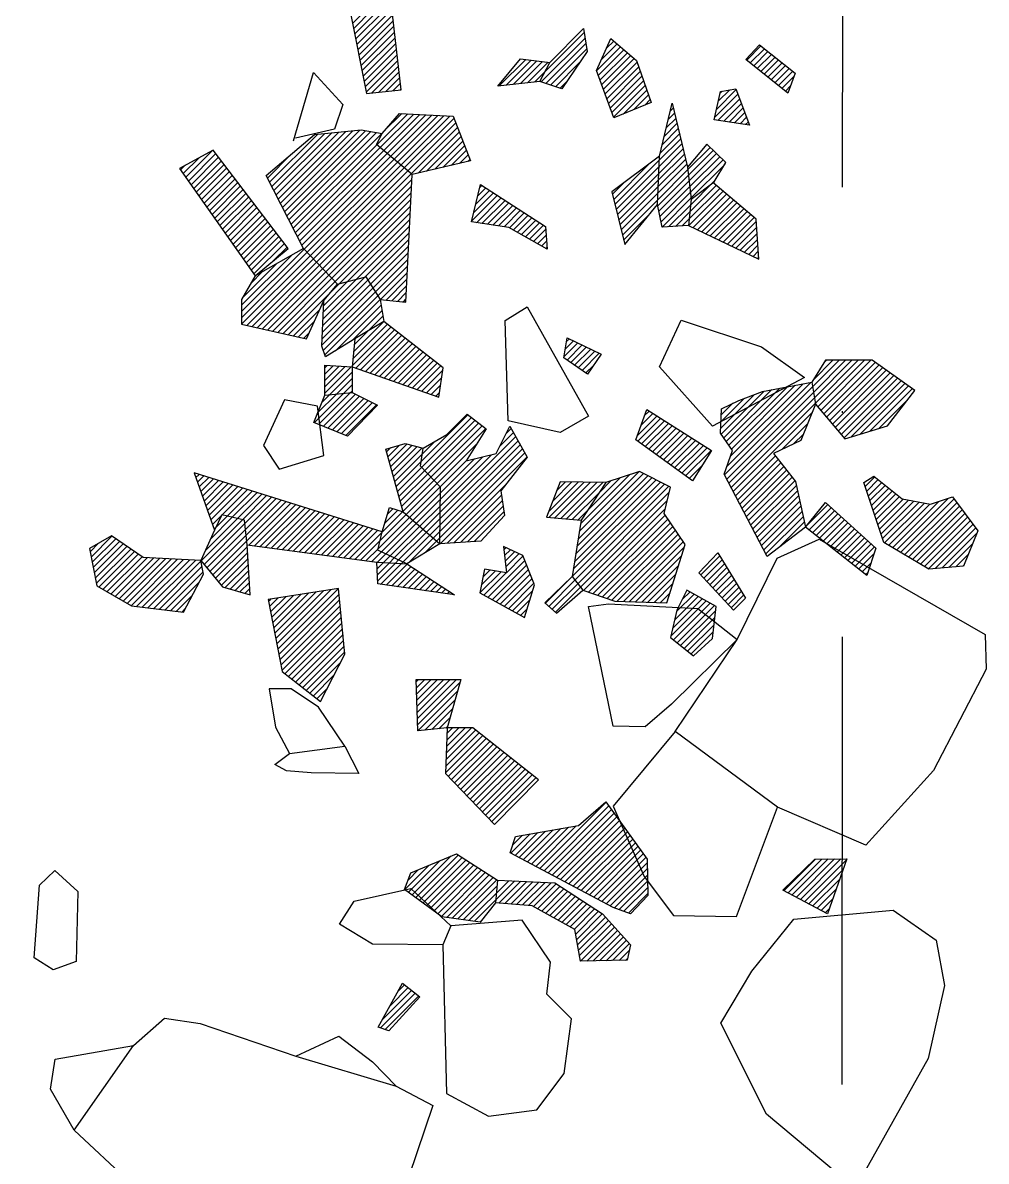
# Model space of a CAD drawing. Extents: x -80 to 14, y -2050 to -1678.
# Drawn here: x -45.6 to 8.2, y -1791.3 to -1727.7 of the extents above; entities that cross this region are included whole.
import ezdxf

# ---------------------------------------------------------------- set-up
doc = ezdxf.new("R2010")
doc.units = 0
doc.header["$LTSCALE"] = 25
doc.header["$MEASUREMENT"] = 0
doc.linetypes.add('STRICHPUNKTX2', pattern=[2, 1, -0.5, 0, -0.5])
doc.layers.get('0').update_dxf_attribs({"linetype": 'CONTINUOUS'})
for name, color, linetype in [('GRABUNGSGRENZE', 3, 'STRICHPUNKTX2'), ('KNOCHEN', 2, 'CONTINUOUS'), ('KNOCHENSCHRAFF', 2, 'CONTINUOUS'), ('STEINE', 4, 'CONTINUOUS')]:
    doc.layers.add(name, color=color, linetype=linetype)

# ---------------------------------------------------------------- blocks, each defined once
blk = doc.blocks.new('*X13')
at = {"color": 0}
for p, q in [((-0.478, -1715.212), (-0.287, -1715.021)), ((-0.462, -1715.55), (-0.019, -1715.107)), ((-0.447, -1715.888), (0.249, -1715.192)), ((-0.431, -1716.226), (0.518, -1715.277)), ((-0.416, -1716.564), (0.786, -1715.362)), ((-0.4, -1716.902), (1.054, -1715.447)), ((-0.227, -1717.082), (1.323, -1715.533)), ((1.014, -1716.194), (1.591, -1715.618)), ((-4.155, -1722.778), (-3.56, -1722.183)), ((-4.024, -1723.001), (-3.036, -1722.013)), ((-3.894, -1723.224), (-2.512, -1721.842)), ((-3.763, -1723.447), (-2.311, -1721.995)), ((-3.633, -1723.67), (-2.138, -1722.175)), ((-4.286, -1722.555), (-4.083, -1722.353)), ((-3.502, -1723.893), (-1.965, -1722.355)), ((-3.371, -1724.116), (-1.792, -1722.536)), ((-3.241, -1724.339), (-1.618, -1722.716)), ((-3.11, -1724.562), (-1.445, -1722.897)), ((-2.98, -1724.785), (-1.272, -1723.077)), ((-2.849, -1725.008), (-1.099, -1723.258)), ((-2.679, -1725.192), (-0.926, -1723.438)), ((-2.456, -1725.322), (-0.753, -1723.619)), ((-2.233, -1725.452), (-0.58, -1723.799)), ((-2.009, -1725.582), (-0.407, -1723.979)), ((-1.786, -1725.712), (-0.233, -1724.16)), ((-1.562, -1725.842), (-0.141, -1724.421)), ((-1.339, -1725.972), (-0.175, -1724.809)), ((-1.116, -1726.103), (-0.21, -1725.197)), ((-0.892, -1726.233), (-0.244, -1725.584)), ((-0.669, -1726.363), (-0.278, -1725.972)), ((-0.445, -1726.493), (-0.312, -1726.36)), ((-16.432, -1730.459), (-14.238, -1728.264)), ((-16.641, -1731.022), (-14.189, -1728.569)), ((-16.376, -1731.11), (-14.14, -1728.874)), ((-16.111, -1731.198), (-14.091, -1729.178)), ((-13.551, -1730.407), (-12.208, -1729.064)), ((-13.287, -1729.789), (-12.399, -1728.901)), ((-12.99, -1729.138), (-12.589, -1728.737)), ((-5.17, -1729.804), (-4.378, -1729.012)), ((-4.974, -1729.961), (-4.181, -1729.168)), ((-18.987, -1731.246), (-17.502, -1729.761)), ((-18.59, -1731.203), (-17.188, -1729.8)), ((-13.456, -1730.665), (-12.018, -1729.227)), ((-13.362, -1730.924), (-11.827, -1729.39)), ((-13.267, -1731.183), (-11.637, -1729.553)), ((-13.172, -1731.442), (-11.446, -1729.716)), ((-4.778, -1730.119), (-3.984, -1729.325)), ((-4.582, -1730.276), (-3.787, -1729.481)), ((-4.386, -1730.434), (-3.59, -1729.638)), ((-4.19, -1730.591), (-3.393, -1729.794)), ((-18.193, -1731.159), (-16.873, -1729.839)), ((-17.796, -1731.116), (-16.559, -1729.878)), ((-17.399, -1731.073), (-16.244, -1729.917)), ((-15.845, -1731.287), (-14.483, -1729.924)), ((-13.078, -1731.701), (-11.289, -1729.912)), ((-12.983, -1731.959), (-11.198, -1730.175)), ((-12.888, -1732.218), (-11.107, -1730.437)), ((-3.994, -1730.749), (-3.196, -1729.951)), ((-3.798, -1730.906), (-2.999, -1730.107)), ((-3.602, -1731.064), (-2.802, -1730.264)), ((-3.406, -1731.221), (-2.605, -1730.42)), ((-17.002, -1731.029), (-16.432, -1730.459)), ((-15.58, -1731.375), (-15.241, -1731.036)), ((-12.793, -1732.477), (-11.015, -1730.699)), ((-12.699, -1732.736), (-10.924, -1730.961)), ((-3.21, -1731.379), (-2.524, -1730.692)), ((-12.604, -1732.995), (-10.833, -1731.223)), ((-12.07, -1732.815), (-10.741, -1731.486)), ((-6.967, -1733.014), (-5.657, -1731.705)), ((-6.864, -1732.558), (-5.754, -1731.448)), ((-6.761, -1732.102), (-6.119, -1731.459)), ((-6.658, -1731.645), (-6.549, -1731.536)), ((-3.014, -1731.536), (-2.725, -1731.247)), ((-11.466, -1732.563), (-10.65, -1731.748)), ((-10.861, -1732.312), (-10.558, -1732.01)), ((-6.763, -1733.164), (-5.56, -1731.962)), ((-6.456, -1733.211), (-5.464, -1732.219)), ((-9.554, -1733.126), (-9.198, -1732.771)), ((-9.441, -1732.661), (-9.268, -1732.487)), ((-6.15, -1733.258), (-5.367, -1732.476)), ((-5.843, -1733.305), (-5.271, -1732.733)), ((-5.537, -1733.352), (-5.174, -1732.99)), ((-9.89, -1734.523), (-8.991, -1733.624)), ((-9.778, -1734.058), (-9.06, -1733.34)), ((-9.666, -1733.592), (-9.129, -1733.056)), ((-5.23, -1733.399), (-5.078, -1733.247)), ((-10.053, -1735.394), (-8.852, -1734.193)), ((-10.002, -1734.989), (-8.922, -1733.909)), ((-10.08, -1736.128), (-8.714, -1734.762)), ((-10.067, -1735.761), (-8.783, -1734.477)), ((-8.451, -1735.913), (-7.216, -1734.678)), ((-8.415, -1736.23), (-7.035, -1734.85)), ((-7.418, -1734.527), (-7.397, -1734.505)), ((-12.519, -1737.859), (-10.053, -1735.394)), ((-10.108, -1736.862), (-8.575, -1735.33)), ((-10.094, -1736.495), (-8.645, -1735.046)), ((-8.378, -1736.547), (-6.853, -1735.022)), ((-8.342, -1736.864), (-6.672, -1735.195)), ((-8.305, -1737.181), (-6.491, -1735.367)), ((-12.588, -1737.575), (-10.586, -1735.573)), ((-12.45, -1738.144), (-10.067, -1735.761)), ((-12.381, -1738.429), (-10.08, -1736.128)), ((-10.135, -1737.597), (-8.451, -1735.913)), ((-10.121, -1737.23), (-8.506, -1735.614)), ((-8.269, -1737.499), (-6.392, -1735.622)), ((-20.058, -1736.913), (-19.943, -1736.799)), ((-12.657, -1737.29), (-12.006, -1736.639)), ((-12.312, -1738.713), (-10.094, -1736.495)), ((-10.129, -1737.944), (-8.415, -1736.23)), ((-10.07, -1738.239), (-8.378, -1736.547)), ((-7.058, -1736.641), (-6.964, -1736.548)), ((-20.513, -1738.782), (-19.085, -1737.354)), ((-20.399, -1738.315), (-19.299, -1737.215)), ((-20.285, -1737.848), (-19.514, -1737.077)), ((-20.172, -1737.38), (-19.729, -1736.938)), ((-12.243, -1738.998), (-10.108, -1736.862)), ((-12.174, -1739.283), (-10.121, -1737.23)), ((-10.011, -1738.533), (-8.342, -1736.864)), ((-9.952, -1738.828), (-8.305, -1737.181)), ((-20.254, -1738.877), (-18.87, -1737.493)), ((-19.945, -1738.922), (-18.655, -1737.632)), ((-19.637, -1738.967), (-18.441, -1737.771)), ((-19.328, -1739.012), (-18.226, -1737.91)), ((-19.019, -1739.057), (-18.011, -1738.049)), ((-12.105, -1739.567), (-10.135, -1737.597)), ((-9.892, -1739.122), (-8.269, -1737.499)), ((-9.528, -1739.111), (-8.295, -1737.878)), ((-18.711, -1739.102), (-17.797, -1738.188)), ((-18.412, -1739.157), (-17.582, -1738.327)), ((-18.187, -1739.285), (-17.368, -1738.465)), ((-17.962, -1739.413), (-17.153, -1738.604)), ((-12.037, -1739.852), (-10.576, -1738.391)), ((-9.148, -1739.084), (-8.336, -1738.272)), ((-8.768, -1739.058), (-8.376, -1738.666)), ((-17.737, -1739.542), (-16.938, -1738.743)), ((-17.512, -1739.67), (-16.724, -1738.882)), ((-17.287, -1739.799), (-16.509, -1739.021)), ((-17.062, -1739.927), (-16.39, -1739.256)), ((-16.837, -1740.056), (-16.364, -1739.583)), ((-16.611, -1740.184), (-16.337, -1739.91)), ((-16.386, -1740.313), (-16.311, -1740.237)), ((-15.373, -1746.37), (-14.587, -1745.584)), ((-15.295, -1745.939), (-14.825, -1745.469)), ((-15.217, -1745.507), (-15.063, -1745.353)), ((-15.195, -1746.546), (-14.349, -1745.7)), ((-14.986, -1746.69), (-14.111, -1745.815)), ((-14.777, -1746.835), (-13.873, -1745.931)), ((-14.568, -1746.979), (-13.635, -1746.047)), ((-14.359, -1747.124), (-13.397, -1746.162)), ((-14.15, -1747.268), (-13.726, -1746.845))]:
    blk.add_line(p, q, dxfattribs=at)
blk = doc.blocks.new('*X14')
at = {"color": 0}
for p, q in [((-27.167, -1727.758), (-26.437, -1727.029)), ((-27.107, -1728.053), (-26.058, -1727.004)), ((-27.048, -1728.347), (-25.68, -1726.979)), ((-26.989, -1728.642), (-25.301, -1726.954)), ((-26.93, -1728.936), (-24.957, -1726.963)), ((-26.871, -1729.231), (-24.921, -1727.281)), ((-26.812, -1729.525), (-24.885, -1727.598)), ((-26.753, -1729.82), (-24.849, -1727.916)), ((-26.694, -1730.114), (-24.814, -1728.234)), ((-26.635, -1730.409), (-24.778, -1728.551)), ((-26.576, -1730.703), (-24.742, -1728.869)), ((-26.517, -1730.998), (-24.706, -1729.187)), ((-26.458, -1731.292), (-24.67, -1729.504)), ((-26.399, -1731.587), (-24.634, -1729.822)), ((-26.093, -1731.634), (-24.598, -1730.14)), ((-25.697, -1731.593), (-24.562, -1730.457)), ((-25.302, -1731.551), (-24.526, -1730.775)), ((-24.907, -1731.509), (-24.491, -1731.093)), ((-24.511, -1731.467), (-24.455, -1731.41)), ((-36.46, -1736.345), (-34.953, -1734.838)), ((-36.606, -1736.138), (-35.724, -1735.255)), ((-36.314, -1736.552), (-34.782, -1735.02)), ((-36.168, -1736.76), (-34.63, -1735.221)), ((-36.022, -1736.967), (-34.477, -1735.422)), ((-36.752, -1735.93), (-36.495, -1735.672)), ((-35.876, -1737.175), (-34.324, -1735.623)), ((-35.73, -1737.382), (-34.171, -1735.824)), ((-35.584, -1737.59), (-34.019, -1736.025)), ((-35.438, -1737.797), (-33.866, -1736.226)), ((-35.291, -1738.005), (-33.713, -1736.426)), ((-35.145, -1738.212), (-33.561, -1736.627)), ((-8.336, -1738.272), (-6.866, -1736.803)), ((-8.295, -1737.878), (-7.058, -1736.641)), ((-34.999, -1738.419), (-33.408, -1736.828)), ((-34.853, -1738.627), (-33.255, -1737.029)), ((-34.707, -1738.834), (-33.103, -1737.23)), ((-34.561, -1739.042), (-32.95, -1737.431)), ((-8.397, -1739.041), (-6.482, -1737.126)), ((-8.376, -1738.666), (-6.674, -1736.964)), ((-8.158, -1739.156), (-6.291, -1737.288)), ((-34.415, -1739.249), (-32.797, -1737.632)), ((-34.269, -1739.457), (-32.644, -1737.832)), ((-34.123, -1739.664), (-32.492, -1738.033)), ((-7.92, -1739.27), (-6.099, -1737.45)), ((-7.681, -1739.385), (-5.907, -1737.612)), ((-7.442, -1739.5), (-5.716, -1737.774)), ((-7.203, -1739.614), (-5.524, -1737.935)), ((-33.976, -1739.872), (-32.339, -1738.234)), ((-33.83, -1740.079), (-32.186, -1738.435)), ((-33.684, -1740.286), (-32.034, -1738.636)), ((-6.964, -1739.729), (-5.332, -1738.097)), ((-6.725, -1739.844), (-5.14, -1738.259)), ((-6.486, -1739.958), (-4.949, -1738.421)), ((-6.247, -1740.073), (-4.757, -1738.583)), ((-33.538, -1740.494), (-31.881, -1738.837)), ((-33.392, -1740.701), (-31.728, -1739.038)), ((-33.246, -1740.909), (-31.576, -1739.238)), ((-6.008, -1740.187), (-4.638, -1738.818)), ((-5.769, -1740.302), (-4.616, -1739.149)), ((-33.1, -1741.116), (-31.423, -1739.439)), ((-32.954, -1741.324), (-31.27, -1739.64)), ((-32.808, -1741.531), (-31.118, -1739.841)), ((-5.53, -1740.417), (-4.593, -1739.479)), ((-5.291, -1740.531), (-4.57, -1739.81)), ((-32.662, -1741.739), (-30.965, -1740.042)), ((-31.566, -1740.997), (-30.812, -1740.243)), ((-5.052, -1740.646), (-4.547, -1740.141)), ((-4.813, -1740.761), (-4.525, -1740.472)), ((-4.575, -1740.875), (-4.502, -1740.803))]:
    blk.add_line(p, q, dxfattribs=at)
blk = doc.blocks.new('*X15')
at = {"color": 0}
for p, q in [((-25.805, -1734.528), (-24.083, -1732.807)), ((-25.613, -1734.69), (-23.747, -1732.824)), ((-25.422, -1734.852), (-23.41, -1732.841)), ((-25.406, -1733.776), (-24.42, -1732.79)), ((-25.23, -1735.014), (-23.074, -1732.858)), ((-25.038, -1735.176), (-22.737, -1732.875)), ((-24.847, -1735.338), (-22.4, -1732.892)), ((-24.655, -1735.5), (-22.064, -1732.909)), ((-24.464, -1735.662), (-21.727, -1732.925)), ((-24.272, -1735.824), (-21.501, -1733.053)), ((-24.08, -1735.986), (-21.402, -1733.308)), ((-23.889, -1736.148), (-21.303, -1733.562)), ((-31.787, -1736.621), (-29.105, -1733.94)), ((-31.667, -1736.855), (-28.713, -1733.901)), ((-31.547, -1737.088), (-28.321, -1733.862)), ((-31.427, -1737.322), (-27.928, -1733.823)), ((-31.307, -1737.556), (-27.536, -1733.785)), ((-31.187, -1737.789), (-27.144, -1733.746)), ((-31.067, -1738.023), (-26.752, -1733.707)), ((-30.947, -1738.257), (-26.435, -1733.745)), ((-30.827, -1738.49), (-26.134, -1733.797)), ((-30.707, -1738.724), (-25.833, -1733.849)), ((-30.588, -1738.958), (-25.531, -1733.901)), ((-23.502, -1736.114), (-21.204, -1733.817)), ((-23.04, -1736.006), (-21.106, -1734.072)), ((-30.468, -1739.191), (-25.805, -1734.528)), ((-30.348, -1739.425), (-25.613, -1734.69)), ((-30.228, -1739.658), (-25.422, -1734.852)), ((-22.577, -1735.897), (-21.007, -1734.326)), ((-22.115, -1735.789), (-20.908, -1734.581)), ((-21.653, -1735.68), (-20.809, -1734.836)), ((-31.907, -1736.388), (-30.576, -1735.057)), ((-30.108, -1739.892), (-25.23, -1735.014)), ((-29.988, -1740.126), (-25.038, -1735.176)), ((-29.859, -1740.35), (-24.847, -1735.338)), ((-29.687, -1740.532), (-24.655, -1735.5)), ((-21.191, -1735.571), (-20.71, -1735.09)), ((-20.729, -1735.463), (-20.611, -1735.345)), ((-29.514, -1740.713), (-24.464, -1735.662)), ((-29.342, -1740.894), (-24.272, -1735.824)), ((-29.17, -1741.075), (-24.08, -1735.986)), ((-28.998, -1741.257), (-23.889, -1736.148)), ((-28.826, -1741.438), (-23.849, -1736.461)), ((-28.653, -1741.619), (-23.867, -1736.833)), ((-28.481, -1741.801), (-23.885, -1737.205)), ((-28.309, -1741.982), (-23.904, -1737.577)), ((-28.137, -1742.163), (-23.922, -1737.949)), ((-27.893, -1742.273), (-23.941, -1738.321)), ((-27.416, -1742.15), (-23.959, -1738.693)), ((-26.939, -1742.027), (-23.977, -1739.065)), ((-26.462, -1741.903), (-23.996, -1739.437)), ((-26.299, -1742.094), (-24.014, -1739.809)), ((-33.347, -1743.839), (-29.859, -1740.35)), ((-33.347, -1744.192), (-29.687, -1740.532)), ((-26.161, -1742.309), (-24.032, -1740.181)), ((-26.023, -1742.525), (-24.051, -1740.552)), ((-33.348, -1743.485), (-30.563, -1740.701)), ((-33.347, -1744.545), (-29.514, -1740.713)), ((-33.295, -1743.079), (-31.379, -1741.163)), ((-33.058, -1744.61), (-29.342, -1740.894)), ((-32.769, -1744.675), (-29.17, -1741.075)), ((-32.48, -1744.739), (-28.998, -1741.257)), ((-25.885, -1742.74), (-24.069, -1740.924)), ((-32.815, -1742.245), (-32.196, -1741.626)), ((-32.192, -1744.804), (-28.826, -1741.438)), ((-31.903, -1744.869), (-28.653, -1741.619)), ((-31.614, -1744.934), (-28.481, -1741.801)), ((-25.747, -1742.956), (-24.087, -1741.296)), ((-25.604, -1743.167), (-24.106, -1741.668)), ((-31.326, -1744.999), (-28.309, -1741.982)), ((-31.037, -1745.064), (-28.137, -1742.163)), ((-28.852, -1745.353), (-26.023, -1742.525)), ((-28.837, -1744.985), (-26.161, -1742.309)), ((-28.823, -1744.617), (-26.299, -1742.094)), ((-28.808, -1744.249), (-26.462, -1741.903)), ((-28.794, -1743.881), (-26.939, -1742.027)), ((-28.779, -1743.513), (-27.416, -1742.15)), ((-28.416, -1742.796), (-27.893, -1742.273)), ((-25.285, -1743.201), (-24.124, -1742.04)), ((-24.965, -1743.235), (-24.143, -1742.412)), ((-30.748, -1745.129), (-28.416, -1742.796)), ((-28.866, -1745.721), (-25.885, -1742.74)), ((-28.789, -1745.998), (-25.747, -1742.956)), ((-24.646, -1743.269), (-24.161, -1742.784)), ((-24.326, -1743.303), (-24.179, -1743.156)), ((-30.46, -1745.193), (-29, -1743.734)), ((-28.701, -1746.263), (-25.611, -1743.173)), ((-28.114, -1746.03), (-25.56, -1743.476)), ((-27.169, -1745.438), (-25.51, -1743.779)), ((-30.171, -1745.258), (-29.292, -1744.379)), ((-27.106, -1746.082), (-25.409, -1744.386)), ((-26.286, -1744.909), (-25.459, -1744.082)), ((-29.882, -1745.323), (-29.583, -1745.024)), ((-27.181, -1746.865), (-25.013, -1744.697)), ((-27.144, -1746.474), (-25.211, -1744.541)), ((-27.068, -1745.691), (-26.286, -1744.909)), ((-26.971, -1747.008), (-24.815, -1744.852)), ((-26.708, -1747.099), (-24.617, -1745.007)), ((-26.446, -1747.19), (-24.418, -1745.163)), ((-26.183, -1747.281), (-24.22, -1745.318)), ((-25.921, -1747.372), (-24.022, -1745.473)), ((-25.658, -1747.463), (-23.824, -1745.629)), ((-25.396, -1747.554), (-23.625, -1745.784)), ((-25.133, -1747.645), (-23.427, -1745.939)), ((-24.87, -1747.736), (-23.229, -1746.095)), ((-24.608, -1747.827), (-23.031, -1746.25)), ((-24.345, -1747.918), (-22.833, -1746.405)), ((-24.083, -1748.009), (-22.634, -1746.561)), ((-23.82, -1748.1), (-22.436, -1746.716)), ((-23.558, -1748.191), (-22.238, -1746.871)), ((-23.295, -1748.282), (-22.118, -1747.105)), ((-23.033, -1748.373), (-22.183, -1747.524)), ((-22.77, -1748.464), (-22.248, -1747.942)), ((-22.508, -1748.555), (-22.313, -1748.361))]:
    blk.add_line(p, q, dxfattribs=at)
blk = doc.blocks.new('*X16')
at = {"color": 0}
for p, q in [((-28.714, -1746.984), (-28.572, -1746.841)), ((-28.714, -1747.337), (-28.24, -1746.863)), ((-28.714, -1747.69), (-27.909, -1746.885)), ((-28.714, -1748.044), (-27.577, -1746.907)), ((-28.713, -1748.397), (-27.245, -1746.929)), ((-28.447, -1748.485), (-27.187, -1747.225)), ((-28.054, -1748.445), (-27.187, -1747.578)), ((-27.661, -1748.405), (-27.187, -1747.931)), ((-29.302, -1750.047), (-27.661, -1748.405)), ((-29.108, -1749.498), (-28.054, -1748.445)), ((-29.051, -1750.149), (-27.268, -1748.366)), ((-28.872, -1748.91), (-28.447, -1748.485)), ((-28.799, -1750.251), (-27, -1748.451)), ((-28.547, -1750.352), (-26.764, -1748.569)), ((-28.296, -1750.454), (-26.528, -1748.687)), ((-28.044, -1750.556), (-26.292, -1748.804)), ((-27.268, -1748.366), (-27.187, -1748.285)), ((-27.792, -1750.658), (-26.056, -1748.922)), ((-27.541, -1750.76), (-25.821, -1749.04)), ((-23.326, -1752.202), (-20.731, -1749.607)), ((-23.309, -1752.539), (-20.531, -1749.76)), ((-23.136, -1752.719), (-20.33, -1749.913)), ((-22.963, -1752.9), (-20.129, -1750.066)), ((-22.79, -1753.08), (-19.928, -1750.219)), ((-22.617, -1753.261), (-19.728, -1750.371)), ((-18.938, -1751.349), (-18.181, -1750.593)), ((-18.585, -1750.643), (-18.308, -1750.366)), ((-25.184, -1751.939), (-24.538, -1751.293)), ((-25.108, -1752.216), (-24.125, -1751.233)), ((-25.031, -1752.493), (-23.842, -1751.303)), ((-24.955, -1752.77), (-23.559, -1751.374)), ((-23.264, -1751.787), (-22.556, -1751.079)), ((-22.444, -1753.442), (-20.233, -1751.23)), ((-22.28, -1755.752), (-17.801, -1751.273)), ((-22.274, -1755.393), (-17.928, -1751.046)), ((-22.269, -1755.034), (-18.055, -1750.82)), ((-25.261, -1751.662), (-25.034, -1751.435)), ((-24.878, -1753.047), (-23.276, -1751.445)), ((-24.802, -1753.324), (-23.264, -1751.787)), ((-22.291, -1756.47), (-17.547, -1751.726)), ((-22.285, -1756.111), (-17.674, -1751.5)), ((-22.268, -1756.801), (-17.42, -1751.953)), ((-22.263, -1754.675), (-19.417, -1751.829)), ((-22.258, -1754.316), (-19.884, -1751.942)), ((-22.252, -1753.956), (-20.351, -1752.056)), ((-24.725, -1753.601), (-23.326, -1752.202)), ((-24.649, -1753.878), (-23.309, -1752.539)), ((-22.271, -1753.622), (-20.819, -1752.169)), ((-35.896, -1753.105), (-35.718, -1752.927)), ((-35.804, -1753.367), (-35.449, -1753.011)), ((-35.713, -1753.629), (-35.18, -1753.096)), ((-35.621, -1753.891), (-34.911, -1753.181)), ((-35.529, -1754.152), (-34.642, -1753.265)), ((-24.572, -1754.155), (-23.136, -1752.719)), ((-24.496, -1754.432), (-22.963, -1752.9)), ((-24.419, -1754.71), (-22.79, -1753.08)), ((-24.343, -1754.987), (-22.617, -1753.261)), ((-35.438, -1754.414), (-34.373, -1753.35)), ((-35.346, -1754.676), (-34.104, -1753.435)), ((-35.254, -1754.938), (-33.836, -1753.519)), ((-35.163, -1755.2), (-33.567, -1753.604)), ((-35.071, -1755.462), (-33.298, -1753.689)), ((-34.442, -1755.186), (-33.029, -1753.773)), ((-34.156, -1755.254), (-32.76, -1753.858)), ((-33.871, -1755.322), (-32.491, -1753.943)), ((-24.169, -1755.166), (-22.444, -1753.442)), ((-23.98, -1755.331), (-22.271, -1753.622)), ((-23.791, -1755.496), (-22.252, -1753.956)), ((-21.889, -1756.775), (-18.621, -1753.508)), ((-33.586, -1755.391), (-32.222, -1754.027)), ((-33.3, -1755.459), (-31.953, -1754.112)), ((-33.166, -1755.678), (-31.684, -1754.197)), ((-33.131, -1755.996), (-31.416, -1754.281)), ((-33.095, -1756.314), (-31.147, -1754.366)), ((-33.059, -1756.632), (-30.878, -1754.451)), ((-32.945, -1756.872), (-30.609, -1754.535)), ((-23.603, -1755.661), (-22.258, -1754.316)), ((-21.51, -1756.75), (-18.852, -1754.092)), ((-21.131, -1756.724), (-18.806, -1754.4)), ((-34.98, -1755.724), (-34.48, -1755.225)), ((-34.48, -1755.225), (-34.442, -1755.186)), ((-32.633, -1756.913), (-30.34, -1754.62)), ((-32.321, -1756.955), (-30.071, -1754.705)), ((-32.009, -1756.996), (-29.802, -1754.789)), ((-31.697, -1757.038), (-29.533, -1754.874)), ((-31.385, -1757.08), (-29.264, -1754.958)), ((-31.073, -1757.121), (-28.996, -1755.043)), ((-30.761, -1757.163), (-28.727, -1755.128)), ((-30.449, -1757.204), (-28.458, -1755.212)), ((-25.621, -1756.619), (-24.169, -1755.166)), ((-25.504, -1756.148), (-24.367, -1755.011)), ((-25.356, -1755.646), (-24.633, -1754.923)), ((-25.207, -1755.144), (-24.898, -1754.835)), ((-23.414, -1755.826), (-22.263, -1754.675)), ((-23.225, -1755.991), (-22.269, -1755.034)), ((-20.751, -1756.699), (-18.761, -1754.708)), ((-20.372, -1756.673), (-18.715, -1755.015)), ((-35.601, -1757.76), (-33.3, -1755.459)), ((-35.441, -1757.953), (-33.166, -1755.678)), ((-35.386, -1757.191), (-33.586, -1755.391)), ((-35.092, -1756.543), (-33.871, -1755.322)), ((-34.794, -1755.891), (-34.156, -1755.254)), ((-30.137, -1757.246), (-28.189, -1755.297)), ((-29.825, -1757.287), (-27.92, -1755.382)), ((-29.513, -1757.329), (-27.651, -1755.466)), ((-29.201, -1757.37), (-27.382, -1755.551)), ((-28.889, -1757.412), (-27.113, -1755.636)), ((-28.577, -1757.454), (-26.844, -1755.72)), ((-28.265, -1757.495), (-26.575, -1755.805)), ((-25.739, -1757.09), (-23.98, -1755.331)), ((-25.552, -1757.257), (-23.791, -1755.496)), ((-25.311, -1757.369), (-23.603, -1755.661)), ((-25.07, -1757.482), (-23.414, -1755.826)), ((-23.037, -1756.155), (-22.274, -1755.393)), ((-22.848, -1756.32), (-22.28, -1755.752)), ((-41.746, -1757.54), (-40.584, -1756.378)), ((-35.281, -1758.147), (-33.131, -1755.996)), ((-35.121, -1758.34), (-33.095, -1756.314)), ((-34.888, -1755.986), (-34.794, -1755.891)), ((-27.953, -1757.537), (-26.307, -1755.89)), ((-27.641, -1757.578), (-26.038, -1755.974)), ((-27.329, -1757.62), (-25.769, -1756.059)), ((-27.017, -1757.661), (-25.504, -1756.148)), ((-24.83, -1757.595), (-23.225, -1755.991)), ((-24.589, -1757.707), (-23.037, -1756.155)), ((-24.348, -1757.82), (-22.848, -1756.32)), ((-24.05, -1757.876), (-22.659, -1756.485)), ((-22.659, -1756.485), (-22.285, -1756.111)), ((-22.471, -1756.65), (-22.291, -1756.47)), ((-41.804, -1757.245), (-41.333, -1756.774)), ((-41.688, -1757.836), (-40.374, -1756.522)), ((-41.63, -1758.132), (-40.164, -1756.666)), ((-41.572, -1758.427), (-39.954, -1756.81)), ((-41.514, -1758.723), (-39.744, -1756.953)), ((-41.456, -1759.019), (-39.535, -1757.097)), ((-34.961, -1758.533), (-33.059, -1756.632)), ((-34.8, -1758.727), (-33.029, -1756.955)), ((-26.705, -1757.703), (-25.621, -1756.619)), ((-26.393, -1757.744), (-25.739, -1757.09)), ((-23.139, -1757.318), (-22.471, -1756.65)), ((-63.183, -1759.178), (-61.691, -1757.686)), ((-63.15, -1758.792), (-61.797, -1757.439)), ((-63.118, -1758.407), (-62.24, -1757.528)), ((-63.086, -1758.021), (-62.682, -1757.617)), ((-41.309, -1759.225), (-39.325, -1757.241)), ((-41.085, -1759.354), (-39.115, -1757.384)), ((-40.861, -1759.484), (-38.905, -1757.528)), ((-40.637, -1759.613), (-38.61, -1757.587)), ((-40.413, -1759.743), (-38.272, -1757.602)), ((-40.189, -1759.872), (-37.935, -1757.618)), ((-39.965, -1760.002), (-37.597, -1757.634)), ((-39.741, -1760.132), (-37.259, -1757.65)), ((-39.517, -1760.261), (-36.922, -1757.666)), ((-39.21, -1760.308), (-36.584, -1757.682)), ((-38.895, -1760.347), (-36.246, -1757.698)), ((-38.58, -1760.385), (-35.909, -1757.714)), ((-38.265, -1760.424), (-35.619, -1757.777)), ((-34.64, -1758.92), (-33.01, -1757.29)), ((-34.48, -1759.113), (-32.992, -1757.625)), ((-26.081, -1757.786), (-25.552, -1757.257)), ((-25.767, -1757.825), (-25.311, -1757.369)), ((-25.433, -1757.845), (-25.07, -1757.482)), ((-25.1, -1757.865), (-24.83, -1757.595)), ((-24.766, -1757.885), (-24.589, -1757.707)), ((-63.247, -1759.949), (-61.493, -1758.196)), ((-63.215, -1759.564), (-61.592, -1757.941)), ((-37.95, -1760.462), (-35.56, -1758.072)), ((-37.635, -1760.501), (-35.501, -1758.366)), ((-34.259, -1759.246), (-32.973, -1757.96)), ((-33.987, -1759.327), (-32.955, -1758.295)), ((-25.805, -1757.863), (-25.767, -1757.825)), ((-25.791, -1758.203), (-25.433, -1757.845)), ((-25.777, -1758.542), (-25.1, -1757.865)), ((-25.762, -1758.881), (-24.766, -1757.885)), ((-25.594, -1759.067), (-24.433, -1757.905)), ((-25.285, -1759.111), (-24.109, -1757.935)), ((-24.975, -1759.155), (-23.895, -1758.075)), ((-24.666, -1759.199), (-23.682, -1758.214)), ((-24.433, -1757.905), (-24.348, -1757.82)), ((-24.356, -1759.243), (-23.468, -1758.354)), ((-63.343, -1761.106), (-61.197, -1758.961)), ((-63.311, -1760.721), (-61.296, -1758.706)), ((-63.279, -1760.335), (-61.395, -1758.451)), ((-37.32, -1760.539), (-35.701, -1758.92)), ((-33.715, -1759.409), (-32.936, -1758.63)), ((-33.443, -1759.49), (-32.918, -1758.966)), ((-24.047, -1759.287), (-23.254, -1758.494)), ((-23.737, -1759.331), (-23.04, -1758.633)), ((-23.428, -1759.375), (-22.826, -1758.773)), ((-23.118, -1759.419), (-22.612, -1758.913)), ((-63.407, -1761.878), (-61, -1759.47)), ((-63.375, -1761.492), (-61.099, -1759.215)), ((-37.005, -1760.578), (-36.088, -1759.661)), ((-33.171, -1759.572), (-32.899, -1759.301)), ((-32.898, -1759.653), (-32.881, -1759.636)), ((-31.616, -1761.2), (-30.045, -1759.629)), ((-31.56, -1761.497), (-29.626, -1759.563)), ((-31.503, -1761.794), (-29.207, -1759.497)), ((-31.447, -1762.091), (-28.788, -1759.432)), ((-31.39, -1762.388), (-28.369, -1759.366)), ((-31.334, -1762.685), (-27.95, -1759.301)), ((-31.277, -1762.982), (-27.912, -1759.617)), ((-22.809, -1759.463), (-22.398, -1759.052)), ((-22.499, -1759.507), (-22.184, -1759.192)), ((-22.19, -1759.551), (-21.97, -1759.332)), ((-21.88, -1759.595), (-21.757, -1759.471)), ((-21.571, -1759.639), (-21.543, -1759.611)), ((-63.471, -1762.649), (-60.932, -1760.11)), ((-63.439, -1762.263), (-60.922, -1759.746)), ((-31.843, -1760.012), (-31.722, -1759.891)), ((-31.786, -1760.309), (-31.303, -1759.825)), ((-31.73, -1760.606), (-30.884, -1759.76)), ((-31.673, -1760.903), (-30.464, -1759.694)), ((-31.22, -1763.279), (-27.881, -1759.939)), ((-31.164, -1763.575), (-27.849, -1760.261)), ((-63.536, -1763.42), (-60.952, -1760.836)), ((-63.503, -1763.035), (-60.942, -1760.473)), ((-36.69, -1760.616), (-36.476, -1760.402)), ((-31.107, -1763.872), (-27.818, -1760.583)), ((-30.938, -1764.057), (-27.786, -1760.905)), ((-63.6, -1764.192), (-60.971, -1761.563)), ((-63.568, -1763.806), (-60.961, -1761.2)), ((-30.74, -1764.212), (-27.755, -1761.227)), ((-30.542, -1764.367), (-27.723, -1761.549)), ((-63.632, -1764.577), (-60.981, -1761.926)), ((-30.344, -1764.523), (-27.692, -1761.871)), ((-30.145, -1764.678), (-27.66, -1762.193)), ((-63.696, -1765.348), (-61, -1762.653)), ((-63.664, -1764.963), (-60.991, -1762.29)), ((-29.947, -1764.834), (-27.629, -1762.515)), ((-29.749, -1764.989), (-27.597, -1762.837)), ((-63.76, -1766.12), (-61.02, -1763.38)), ((-63.728, -1765.734), (-61.01, -1763.016)), ((-29.551, -1765.145), (-27.817, -1763.41)), ((-63.727, -1766.44), (-61.03, -1763.743)), ((-63.68, -1766.746), (-61.04, -1764.106)), ((-63.632, -1767.052), (-61.049, -1764.47)), ((-29.353, -1765.3), (-28.197, -1764.144)), ((-23.61, -1764.507), (-23.489, -1764.386)), ((-23.598, -1764.848), (-23.135, -1764.386)), ((-23.585, -1765.189), (-22.782, -1764.386)), ((-23.573, -1765.531), (-22.428, -1764.385)), ((-23.561, -1765.872), (-22.074, -1764.385)), ((-23.548, -1766.213), (-21.72, -1764.385)), ((-23.536, -1766.554), (-21.366, -1764.385)), ((-23.524, -1766.895), (-21.164, -1764.535)), ((-63.584, -1767.358), (-61.059, -1764.833)), ((-63.536, -1767.664), (-61.069, -1765.196)), ((-29.155, -1765.456), (-28.578, -1764.879)), ((-23.511, -1767.236), (-21.303, -1765.028)), ((-63.489, -1767.969), (-61.079, -1765.56)), ((-63.441, -1768.275), (-61.088, -1765.923)), ((-23.12, -1767.199), (-21.442, -1765.521)), ((-22.73, -1767.162), (-21.581, -1766.013)), ((-63.393, -1768.581), (-61.098, -1766.286)), ((-63.345, -1768.887), (-61.108, -1766.65)), ((-22.339, -1767.125), (-21.72, -1766.506)), ((-63.297, -1769.193), (-61.118, -1767.013)), ((-57.644, -1768.136), (-56.75, -1767.241)), ((-57.583, -1767.721), (-56.977, -1767.115)), ((-57.523, -1767.307), (-57.204, -1766.989)), ((-57.462, -1766.892), (-57.432, -1766.862)), ((-21.953, -1768.86), (-20.299, -1767.207)), ((-21.949, -1767.088), (-21.859, -1766.999)), ((-21.938, -1768.492), (-20.528, -1767.081)), ((-21.924, -1768.124), (-20.881, -1767.082)), ((-21.909, -1767.756), (-21.235, -1767.082)), ((-21.895, -1767.388), (-21.589, -1767.082)), ((-63.25, -1769.498), (-61.128, -1767.376)), ((-63.202, -1769.804), (-61.137, -1767.74)), ((-57.888, -1769.793), (-55.84, -1767.746)), ((-57.827, -1769.379), (-56.067, -1767.619)), ((-57.766, -1768.964), (-56.295, -1767.493)), ((-57.709, -1769.968), (-55.613, -1767.872)), ((-57.705, -1768.55), (-56.522, -1767.367)), ((-21.982, -1769.596), (-19.904, -1767.519)), ((-21.967, -1769.228), (-20.102, -1767.363)), ((-21.824, -1769.792), (-19.707, -1767.675)), ((-21.65, -1769.972), (-19.51, -1767.831)), ((-63.154, -1770.11), (-61.147, -1768.103)), ((-63.106, -1770.416), (-61.157, -1768.466)), ((-57.379, -1769.992), (-55.385, -1767.998)), ((-57.049, -1770.015), (-55.158, -1768.124)), ((-56.719, -1770.039), (-54.93, -1768.25)), ((-56.389, -1770.062), (-54.705, -1768.379)), ((-21.476, -1770.151), (-19.312, -1767.987)), ((-21.303, -1770.331), (-19.115, -1768.143)), ((-21.129, -1770.511), (-18.917, -1768.299)), ((-20.955, -1770.691), (-18.72, -1768.456)), ((-63.059, -1770.722), (-61.167, -1768.829)), ((-62.755, -1770.771), (-61.176, -1769.193)), ((-56.058, -1770.085), (-54.648, -1768.675)), ((-55.728, -1770.109), (-54.59, -1768.97)), ((-20.782, -1770.871), (-18.522, -1768.612)), ((-20.608, -1771.051), (-18.325, -1768.768)), ((-20.434, -1771.231), (-18.127, -1768.924)), ((-20.261, -1771.411), (-17.93, -1769.08)), ((-62.401, -1770.771), (-61.186, -1769.556)), ((-55.398, -1770.132), (-54.532, -1769.266)), ((-55.068, -1770.155), (-54.475, -1769.562)), ((-20.087, -1771.591), (-17.733, -1769.236)), ((-19.913, -1771.77), (-17.535, -1769.392)), ((-19.74, -1771.95), (-17.338, -1769.548)), ((-19.566, -1772.13), (-17.14, -1769.704)), ((-62.047, -1770.771), (-61.196, -1769.919)), ((-61.694, -1770.771), (-61.206, -1770.283)), ((-54.738, -1770.179), (-54.417, -1769.858)), ((-54.408, -1770.202), (-54.359, -1770.154)), ((-19.392, -1772.31), (-16.943, -1769.861)), ((-61.34, -1770.77), (-61.216, -1770.646))]:
    blk.add_line(p, q, dxfattribs=at)
blk = doc.blocks.new('*X17')
at = {"color": 0}
for p, q in [((-1.494, -1748.048), (-0.006, -1746.56)), ((-1.466, -1747.666), (-0.36, -1746.56)), ((-1.443, -1748.351), (0.348, -1746.56)), ((-1.393, -1748.653), (0.701, -1746.56)), ((-1.342, -1748.956), (1.055, -1746.559)), ((-1.197, -1749.165), (1.409, -1746.559)), ((-1.036, -1749.357), (1.763, -1746.559)), ((-0.879, -1746.725), (-0.714, -1746.56)), ((-0.874, -1749.549), (1.994, -1746.681)), ((-0.712, -1749.741), (2.202, -1746.827)), ((-0.551, -1749.933), (2.41, -1746.973)), ((-0.389, -1750.125), (2.617, -1747.118)), ((-0.227, -1750.316), (2.825, -1747.264)), ((-0.065, -1750.508), (3.033, -1747.41)), ((0.096, -1750.7), (3.241, -1747.555)), ((-6.454, -1750.886), (-3.763, -1748.196)), ((-6.404, -1752.958), (-1.494, -1748.048)), ((-6.31, -1751.096), (-3.329, -1748.115)), ((-6.26, -1752.46), (-1.592, -1747.792)), ((-6.166, -1751.306), (-2.895, -1748.034)), ((-6.073, -1751.92), (-2.026, -1747.873)), ((-6.022, -1751.516), (-2.461, -1747.954)), ((0.258, -1750.892), (3.449, -1747.701)), ((0.683, -1750.821), (3.657, -1747.847)), ((1.187, -1750.67), (3.864, -1747.993)), ((1.691, -1750.52), (4.072, -1748.138)), ((-6.615, -1750.34), (-4.744, -1748.469)), ((-6.602, -1749.973), (-5.319, -1748.691)), ((-6.597, -1750.676), (-4.197, -1748.276)), ((-6.282, -1753.19), (-1.443, -1748.351)), ((-6.161, -1753.422), (-1.393, -1748.653)), ((2.195, -1750.369), (3.832, -1748.732)), ((-10.868, -1749.644), (-10.62, -1749.396)), ((-6.588, -1749.606), (-5.943, -1748.961)), ((-6.04, -1753.654), (-1.342, -1748.956)), ((-5.918, -1753.886), (-1.532, -1749.5)), ((-11.271, -1750.753), (-10.187, -1749.67)), ((-11.242, -1751.078), (-9.971, -1749.807)), ((-11.069, -1750.199), (-10.404, -1749.533)), ((-11.037, -1751.227), (-9.754, -1749.944)), ((-10.832, -1751.376), (-9.538, -1750.081)), ((-3.219, -1751.541), (-1.767, -1750.089)), ((-10.627, -1751.524), (-9.321, -1750.218)), ((-10.422, -1751.673), (-9.105, -1750.355)), ((-10.217, -1751.821), (-8.888, -1750.492)), ((-10.012, -1751.97), (-8.672, -1750.629)), ((-9.807, -1752.119), (-8.455, -1750.766)), ((-2.555, -1751.231), (-2.002, -1750.677)), ((-9.602, -1752.267), (-8.239, -1750.903)), ((-9.397, -1752.416), (-8.022, -1751.04)), ((-9.192, -1752.564), (-7.806, -1751.177)), ((-8.988, -1752.713), (-7.589, -1751.314)), ((-8.783, -1752.861), (-7.373, -1751.451)), ((-8.578, -1753.01), (-7.156, -1751.588)), ((-5.797, -1754.118), (-3.568, -1751.889)), ((-8.373, -1753.159), (-7.687, -1752.473)), ((-5.675, -1754.35), (-3.413, -1752.088)), ((-5.554, -1754.583), (-3.259, -1752.288)), ((-5.432, -1754.815), (-3.105, -1752.487)), ((-5.311, -1755.047), (-2.95, -1752.686)), ((-14.783, -1757.801), (-10.222, -1753.24)), ((-14.715, -1757.38), (-10.458, -1753.123)), ((-14.647, -1756.958), (-10.694, -1753.005)), ((-14.58, -1756.537), (-10.93, -1752.887)), ((-14.512, -1756.116), (-11.18, -1752.784)), ((-14.444, -1755.695), (-11.704, -1752.954)), ((-14.085, -1754.982), (-12.228, -1753.124)), ((-13.406, -1753.949), (-12.751, -1753.295)), ((-5.19, -1755.279), (-2.796, -1752.885)), ((-5.068, -1755.511), (-2.641, -1753.084)), ((-4.947, -1755.743), (-2.487, -1753.283)), ((1.44, -1753.599), (1.976, -1753.063)), ((1.528, -1753.864), (2.172, -1753.221)), ((-16.215, -1754.991), (-14.582, -1753.357)), ((-16.205, -1755.334), (-14.235, -1753.364)), ((-15.995, -1754.417), (-14.929, -1753.351)), ((-15.877, -1755.36), (-13.888, -1753.371)), ((-15.775, -1753.843), (-15.275, -1753.344)), ((-15.549, -1755.385), (-13.541, -1753.377)), ((-15.221, -1755.411), (-13.194, -1753.384)), ((-14.911, -1758.636), (-9.751, -1753.476)), ((-14.893, -1755.437), (-13.406, -1753.949)), ((-14.85, -1758.222), (-9.986, -1753.358)), ((-14.754, -1758.833), (-9.515, -1753.594)), ((-14.596, -1759.029), (-9.491, -1753.924)), ((-4.825, -1755.975), (-2.402, -1753.552)), ((-4.704, -1756.208), (-2.338, -1753.842)), ((1.617, -1754.129), (2.368, -1753.378)), ((1.705, -1754.394), (2.564, -1753.536)), ((1.794, -1754.659), (2.76, -1753.694)), ((1.882, -1754.925), (2.955, -1753.851)), ((-14.439, -1759.225), (-9.603, -1754.389)), ((-4.583, -1756.44), (-2.274, -1754.131)), ((-4.461, -1756.672), (-2.21, -1754.421)), ((1.971, -1755.19), (3.151, -1754.009)), ((2.059, -1755.455), (3.347, -1754.167)), ((2.148, -1755.72), (3.563, -1754.305)), ((2.236, -1755.985), (3.859, -1754.362)), ((2.325, -1756.25), (4.156, -1754.419)), ((2.413, -1756.515), (4.452, -1754.476)), ((2.524, -1756.758), (4.748, -1754.533)), ((2.746, -1756.889), (5.045, -1754.59)), ((2.968, -1757.021), (5.547, -1754.442)), ((3.19, -1757.152), (6.077, -1754.265)), ((3.413, -1757.283), (6.39, -1754.305)), ((3.635, -1757.415), (6.543, -1754.507)), ((-14.565, -1755.462), (-14.085, -1754.982)), ((-14.267, -1759.406), (-9.715, -1754.855)), ((-14.003, -1759.496), (-9.715, -1755.208)), ((-4.34, -1756.904), (-2.146, -1754.71)), ((-4.218, -1757.136), (-2.082, -1755)), ((-1.863, -1755.841), (-0.64, -1754.618)), ((-1.695, -1756.027), (-0.455, -1754.787)), ((-1.498, -1756.183), (-0.269, -1754.955)), ((-1.3, -1756.34), (-0.084, -1755.123)), ((3.857, -1757.546), (6.695, -1754.708)), ((4.079, -1757.677), (6.848, -1754.909)), ((4.301, -1757.809), (7, -1755.11)), ((-13.74, -1759.586), (-9.572, -1755.419)), ((-13.476, -1759.677), (-9.43, -1755.63)), ((-13.213, -1759.767), (-9.287, -1755.841)), ((-4.097, -1757.368), (-2.019, -1755.29)), ((-3.406, -1757.031), (-1.955, -1755.579)), ((-1.915, -1755.894), (-1.891, -1755.869)), ((-1.103, -1756.496), (0.101, -1755.291)), ((-0.905, -1756.652), (0.287, -1755.46)), ((-0.708, -1756.808), (0.472, -1755.628)), ((-0.51, -1756.964), (0.657, -1755.796)), ((4.524, -1757.94), (7.153, -1755.311)), ((4.746, -1758.071), (7.305, -1755.512)), ((4.968, -1758.203), (7.457, -1755.713)), ((-12.95, -1759.857), (-9.144, -1756.051)), ((-12.686, -1759.947), (-9.001, -1756.262)), ((-12.393, -1760.007), (-8.859, -1756.473)), ((-0.313, -1757.12), (0.843, -1755.964)), ((-0.115, -1757.276), (1.028, -1756.133)), ((0.082, -1757.432), (1.213, -1756.301)), ((0.28, -1757.588), (1.398, -1756.469)), ((5.342, -1758.182), (7.61, -1755.915)), ((5.726, -1758.152), (7.675, -1756.203)), ((-18.715, -1757.137), (-18.596, -1757.018)), ((-18.681, -1757.457), (-18.357, -1757.132)), ((-12.051, -1760.019), (-8.716, -1756.684)), ((-11.709, -1760.031), (-8.644, -1756.966)), ((0.477, -1757.744), (1.584, -1756.637)), ((0.675, -1757.9), (1.769, -1756.806)), ((0.872, -1758.056), (1.954, -1756.974)), ((6.11, -1758.121), (7.43, -1756.801)), ((-19.606, -1759.796), (-17.551, -1757.741)), ((-18.648, -1757.777), (-18.117, -1757.246)), ((-18.615, -1758.097), (-17.877, -1757.36)), ((-18.581, -1758.418), (-17.653, -1757.489)), ((-11.367, -1760.043), (-8.804, -1757.479)), ((-7.738, -1758.534), (-6.673, -1757.47)), ((-7.568, -1758.718), (-6.541, -1757.691)), ((1.07, -1758.212), (1.925, -1757.357)), ((6.494, -1758.09), (7.185, -1757.4)), ((-20.053, -1759.535), (-18.894, -1758.377)), ((-19.969, -1759.098), (-19.197, -1758.326)), ((-19.885, -1758.66), (-19.5, -1758.276)), ((-19.378, -1759.922), (-17.449, -1757.992)), ((-19.15, -1760.047), (-17.346, -1758.243)), ((-11.026, -1760.054), (-8.965, -1757.993)), ((-7.398, -1758.901), (-6.408, -1757.912)), ((-7.228, -1759.085), (-6.275, -1758.132)), ((-7.057, -1759.268), (-6.143, -1758.353)), ((1.267, -1758.368), (1.749, -1757.886)), ((6.879, -1758.06), (6.94, -1757.999)), ((-19.835, -1759.671), (-18.591, -1758.427)), ((-18.922, -1760.173), (-17.244, -1758.495)), ((-18.694, -1760.298), (-17.142, -1758.746)), ((-18.466, -1760.424), (-17.04, -1758.997)), ((-16.409, -1760.134), (-14.911, -1758.636)), ((-16.217, -1760.296), (-14.754, -1758.833)), ((-16.026, -1760.458), (-14.596, -1759.029)), ((-10.684, -1760.066), (-9.125, -1758.507)), ((-10.342, -1760.078), (-9.285, -1759.021)), ((-6.887, -1759.451), (-6.01, -1758.574)), ((-6.717, -1759.635), (-5.877, -1758.795)), ((-6.547, -1759.818), (-5.745, -1759.016)), ((1.465, -1758.524), (1.573, -1758.416)), ((-18.238, -1760.549), (-17.1, -1759.411)), ((-15.834, -1760.62), (-14.439, -1759.225)), ((-10, -1760.09), (-9.445, -1759.534)), ((-9.079, -1760.583), (-8.108, -1759.612)), ((-8.766, -1759.916), (-8.334, -1759.484)), ((-6.377, -1760.002), (-5.612, -1759.237)), ((-6.207, -1760.185), (-5.479, -1759.457)), ((-6.036, -1760.368), (-5.346, -1759.678)), ((-18.01, -1760.675), (-17.255, -1759.92)), ((-9.659, -1760.101), (-9.605, -1760.048)), ((-9.401, -1761.965), (-7.429, -1759.993)), ((-9.294, -1761.504), (-7.655, -1759.866)), ((-9.251, -1762.169), (-7.202, -1760.12)), ((-9.187, -1761.044), (-7.882, -1759.739)), ((-9.055, -1762.326), (-6.976, -1760.247)), ((-17.782, -1760.8), (-17.41, -1760.429)), ((-8.858, -1762.483), (-6.899, -1760.524)), ((-8.662, -1762.64), (-6.944, -1760.923)), ((-8.465, -1762.797), (-6.99, -1761.322)), ((-8.269, -1762.954), (-7.035, -1761.721))]:
    blk.add_line(p, q, dxfattribs=at)
blk = doc.blocks.new('*X18')
at = {"color": 0}
for p, q in [((-16.71, -1774.931), (-13.006, -1771.227)), ((-16.479, -1775.053), (-12.858, -1771.433)), ((-16.248, -1775.176), (-12.711, -1771.639)), ((-16.017, -1775.298), (-12.563, -1771.845)), ((-15.786, -1775.421), (-12.416, -1772.051)), ((-15.554, -1775.543), (-12.268, -1772.257)), ((-18.327, -1774.073), (-17.247, -1772.994)), ((-18.096, -1774.196), (-16.819, -1772.919)), ((-17.865, -1774.318), (-16.391, -1772.844)), ((-17.634, -1774.441), (-15.963, -1772.769)), ((-17.403, -1774.563), (-15.534, -1772.695)), ((-17.172, -1774.686), (-15.106, -1772.62)), ((-16.941, -1774.808), (-14.678, -1772.545)), ((-15.323, -1775.666), (-12.121, -1772.463)), ((-15.092, -1775.788), (-11.974, -1772.669)), ((-14.861, -1775.911), (-11.826, -1772.876)), ((-18.221, -1773.614), (-17.676, -1773.068)), ((-14.63, -1776.033), (-11.679, -1773.082)), ((-14.399, -1776.156), (-11.531, -1773.288)), ((-14.168, -1776.278), (-11.384, -1773.494)), ((-23.84, -1776.405), (-21.665, -1774.229)), ((-23.636, -1776.554), (-21.259, -1774.176)), ((-13.937, -1776.401), (-11.236, -1773.7)), ((-13.706, -1776.523), (-11.089, -1773.906)), ((-13.475, -1776.646), (-10.942, -1774.112)), ((-24.249, -1776.106), (-22.885, -1774.743)), ((-24.045, -1776.255), (-22.275, -1774.486)), ((-23.432, -1776.703), (-21.043, -1774.315)), ((-23.228, -1776.852), (-20.828, -1774.453)), ((-23.023, -1777.002), (-20.613, -1774.592)), ((-22.819, -1777.151), (-20.398, -1774.73)), ((-22.615, -1777.3), (-20.183, -1774.868)), ((-13.244, -1776.768), (-10.794, -1774.318)), ((-13.013, -1776.891), (-10.728, -1774.606)), ((-3.09, -1776.161), (-1.328, -1774.398)), ((-2.859, -1776.283), (-0.974, -1774.398)), ((-2.628, -1776.405), (-0.62, -1774.397)), ((-2.397, -1776.528), (-0.266, -1774.397)), ((-2.166, -1776.65), (0.087, -1774.397)), ((-1.935, -1776.773), (0.396, -1774.442)), ((-24.067, -1775.57), (-23.496, -1774.999)), ((-22.41, -1777.449), (-19.968, -1775.007)), ((-22.206, -1777.599), (-19.753, -1775.145)), ((-21.909, -1777.655), (-19.538, -1775.284)), ((-21.6, -1777.699), (-19.323, -1775.422)), ((-21.29, -1777.743), (-19.107, -1775.561)), ((-12.782, -1777.013), (-10.719, -1774.951)), ((-12.543, -1777.128), (-10.71, -1775.295)), ((-1.704, -1776.895), (0.206, -1774.985)), ((-1.473, -1777.018), (0.016, -1775.529)), ((-20.981, -1777.788), (-19.105, -1775.912)), ((-20.671, -1777.832), (-18.448, -1775.609)), ((-20.362, -1777.876), (-18.111, -1775.625)), ((-18.998, -1776.865), (-17.773, -1775.641)), ((-18.669, -1776.89), (-17.435, -1775.656)), ((-18.339, -1776.914), (-17.098, -1775.672)), ((-18.01, -1776.938), (-16.76, -1775.688)), ((-17.681, -1776.963), (-16.422, -1775.704)), ((-17.352, -1776.987), (-16.085, -1775.72)), ((-17.06, -1777.049), (-15.793, -1775.782)), ((-16.833, -1777.175), (-15.579, -1775.921)), ((-16.605, -1777.301), (-15.365, -1776.061)), ((-16.377, -1777.427), (-15.151, -1776.201)), ((-12.285, -1777.223), (-10.702, -1775.64)), ((-12.026, -1777.318), (-10.693, -1775.985)), ((-1.241, -1777.14), (-0.173, -1776.072)), ((-16.149, -1777.552), (-14.937, -1776.34)), ((-15.922, -1777.678), (-14.724, -1776.48)), ((-15.694, -1777.804), (-14.51, -1776.62)), ((-15.466, -1777.93), (-14.296, -1776.759)), ((-11.768, -1777.413), (-10.684, -1776.33)), ((-1.01, -1777.263), (-0.363, -1776.615)), ((-15.238, -1778.056), (-14.082, -1776.899)), ((-15.011, -1778.181), (-13.868, -1777.039)), ((-14.783, -1778.307), (-13.654, -1777.178)), ((-14.707, -1778.584), (-13.44, -1777.318)), ((-14.655, -1778.886), (-13.226, -1777.458)), ((-0.779, -1777.385), (-0.553, -1777.159)), ((-20.052, -1777.92), (-20.005, -1777.873)), ((-14.603, -1779.188), (-13.057, -1777.642)), ((-14.551, -1779.489), (-12.889, -1777.827)), ((-14.499, -1779.791), (-12.72, -1778.012)), ((-14.447, -1780.093), (-12.551, -1778.197)), ((-14.099, -1780.099), (-12.382, -1778.382)), ((-13.739, -1780.091), (-12.214, -1778.566)), ((-13.378, -1780.084), (-12.045, -1778.751)), ((-13.017, -1780.077), (-11.876, -1778.936)), ((-12.656, -1780.069), (-11.707, -1779.121)), ((-12.295, -1780.062), (-11.715, -1779.482)), ((-11.934, -1780.055), (-11.824, -1779.944)), ((-25.602, -1783.823), (-23.666, -1781.887)), ((-25.524, -1783.391), (-23.863, -1781.731)), ((-25.071, -1782.585), (-24.061, -1781.575)), ((-24.618, -1781.778), (-24.259, -1781.419)), ((-25.336, -1783.911), (-23.468, -1782.042))]:
    blk.add_line(p, q, dxfattribs=at)

msp = doc.modelspace()

# ---------------------------------------------------------------- linework, layer by layer
at = {"layer": 'GRABUNGSGRENZE', "flags": 128}
msp.add_lwpolyline([(-68.958, -1680.495), (-69.089, -2049.757), (0.071, -2049.969), (0.202, -1680.402)], dxfattribs=at)
at = {"layer": 'KNOCHEN'}
for points in [[(-26.383, -1731.665), (-24.449, -1731.46), (-24.961, -1726.931), (-27.302, -1727.086), (-26.383, -1731.665)], [(-16.714, -1730.998), (-16.155, -1729.929), (-14.273, -1728.045), (-14.069, -1729.317), (-15.492, -1731.404), (-16.714, -1730.998)], [(-12.591, -1733.031), (-13.559, -1730.385), (-12.746, -1728.603), (-11.32, -1729.824), (-10.505, -1732.164), (-12.591, -1733.031)], [(-5.213, -1729.769), (-4.451, -1728.955), (-2.465, -1730.531), (-2.871, -1731.651), (-5.213, -1729.769)], [(-16.714, -1730.998), (-19.055, -1731.254), (-17.783, -1729.726), (-16.155, -1729.929)], [(-6.993, -1733.129), (-6.637, -1731.551), (-5.772, -1731.398), (-5.008, -1733.433), (-6.993, -1733.129)], [(-9.89, -1739.136), (-10.145, -1737.864), (-10.045, -1735.167), (-9.334, -1732.215), (-8.467, -1735.776), (-8.262, -1737.557), (-8.414, -1739.033), (-9.89, -1739.136)], [(-23.835, -1736.193), (-25.821, -1734.515), (-25.516, -1733.904), (-24.55, -1732.784), (-21.547, -1732.934), (-20.579, -1735.427), (-23.835, -1736.193)], [(-28.005, -1742.302), (-29.889, -1740.319), (-31.978, -1736.249), (-29.282, -1733.957), (-26.687, -1733.701), (-25.516, -1733.904)], [(-30.754, -1740.319), (-34.93, -1734.826), (-36.813, -1735.845), (-32.585, -1741.847), (-30.754, -1740.319)], [(-8.262, -1737.557), (-6.99, -1736.59), (-6.33, -1735.521), (-7.399, -1734.503), (-8.467, -1735.776)], [(-10.045, -1735.167), (-12.69, -1737.153), (-11.976, -1740.104), (-10.145, -1737.864)], [(-25.612, -1743.166), (-24.187, -1743.318), (-23.835, -1736.193)], [(-20.526, -1738.837), (-20.018, -1736.75), (-16.404, -1739.089), (-16.301, -1740.361), (-18.439, -1739.141), (-20.526, -1738.837)], [(-8.414, -1739.033), (-4.494, -1740.914), (-4.648, -1738.675), (-7.058, -1736.641)], [(-29.889, -1740.319), (-32.585, -1741.847), (-33.348, -1743.171), (-33.347, -1744.545), (-29.733, -1745.357), (-28.768, -1743.219)], [(-28.868, -1745.763), (-28.768, -1743.219), (-28.005, -1742.302), (-26.427, -1741.894), (-25.612, -1743.166), (-25.408, -1744.387), (-27.036, -1745.355), (-28.664, -1746.374), (-28.868, -1745.763)], [(-27.036, -1745.355), (-27.188, -1746.933), (-22.352, -1748.609), (-22.099, -1746.981), (-25.408, -1744.387)], [(-14.058, -1747.332), (-15.381, -1746.417), (-15.178, -1745.297), (-13.295, -1746.212), (-14.058, -1747.332)], [(-28.713, -1748.511), (-28.714, -1746.832), (-27.188, -1746.933), (-27.187, -1748.358)], [(-1.334, -1749.003), (0.296, -1750.936), (2.687, -1750.222), (4.213, -1748.237), (1.82, -1746.559), (-0.776, -1746.56), (-1.538, -1747.782)], [(-4.026, -1757.504), (-6.421, -1752.925), (-5.963, -1751.602), (-6.626, -1750.635), (-6.576, -1749.261), (-5.609, -1748.803), (-4.286, -1748.293), (-1.538, -1747.782), (-1.334, -1749.003), (-2.147, -1751.04), (-3.673, -1751.753), (-2.451, -1753.33), (-1.89, -1755.874), (-4.026, -1757.504)], [(-27.44, -1750.801), (-29.323, -1750.038), (-28.713, -1748.511), (-27.187, -1748.358), (-25.761, -1749.069), (-27.44, -1750.801)], [(-11.358, -1750.994), (-10.749, -1749.315), (-7.134, -1751.602), (-8.202, -1753.282), (-11.358, -1750.994)], [(-22.296, -1756.803), (-22.247, -1753.647), (-23.367, -1752.478), (-23.215, -1751.46), (-21.893, -1750.695), (-20.774, -1749.575), (-19.705, -1750.389), (-20.823, -1752.171), (-19.144, -1751.762), (-18.382, -1750.235), (-17.414, -1751.965), (-18.888, -1753.849), (-18.684, -1755.223), (-20.006, -1756.648), (-22.296, -1756.803)], [(-24.333, -1755.023), (-25.302, -1751.512), (-24.233, -1751.206), (-23.215, -1751.46)], [(-25.503, -1756.143), (-35.988, -1752.841), (-34.867, -1756.047)], [(-14.916, -1758.63), (-14.305, -1759.393), (-12.523, -1760.003), (-9.622, -1760.103), (-8.607, -1756.845), (-9.778, -1755.116), (-9.423, -1753.639), (-11.154, -1752.775), (-13.036, -1753.387), (-14.409, -1755.475), (-14.916, -1758.63)], [(1.366, -1753.378), (1.925, -1753.022), (3.504, -1754.293), (5.082, -1754.598), (6.303, -1754.19), (7.729, -1756.072), (6.916, -1758.057), (4.982, -1758.211), (2.488, -1756.737), (1.366, -1753.378)], [(-13.036, -1753.387), (-15.581, -1753.338), (-16.343, -1755.323), (-14.409, -1755.475)], [(-1.89, -1755.874), (-0.771, -1754.499), (2.03, -1757.042), (1.522, -1758.569), (-1.89, -1755.874)], [(-33.034, -1756.86), (-33.188, -1755.486), (-34.46, -1755.181), (-34.867, -1756.047), (-35.629, -1757.727), (-34.407, -1759.202), (-32.88, -1759.659), (-33.034, -1756.86)], [(-22.296, -1756.803), (-24.128, -1757.923), (-25.756, -1757.161), (-25.503, -1756.143), (-25.096, -1754.769), (-24.333, -1755.023), (-22.296, -1756.803)], [(-35.629, -1757.727), (-38.835, -1757.576), (-40.617, -1756.356), (-41.838, -1757.069), (-41.43, -1759.155), (-39.495, -1760.274), (-36.594, -1760.628), (-35.476, -1758.49), (-35.629, -1757.727)], [(-33.034, -1756.86), (-25.807, -1757.823)], [(-20.055, -1759.549), (-17.561, -1760.922), (-17.002, -1759.089), (-17.665, -1757.461), (-18.734, -1756.953), (-18.58, -1758.429), (-19.802, -1758.226), (-20.055, -1759.549)], [(-7.842, -1758.422), (-6.774, -1757.302), (-5.246, -1759.846), (-5.907, -1760.508), (-7.842, -1758.422)], [(-25.755, -1759.044), (-25.807, -1757.823), (-24.128, -1757.923), (-21.48, -1759.652), (-25.755, -1759.044)], [(-14.916, -1758.63), (-16.442, -1760.107), (-15.78, -1760.666), (-14.305, -1759.393)], [(-31.862, -1759.913), (-31.096, -1763.933), (-28.957, -1765.611), (-27.585, -1762.964), (-27.943, -1759.3), (-31.862, -1759.913)], [(-9.062, -1760.509), (-9.418, -1762.036), (-8.145, -1763.053), (-7.077, -1762.086), (-6.874, -1760.305), (-8.503, -1759.39), (-9.062, -1760.509)], [(-21.883, -1767.082), (-23.511, -1767.236), (-23.615, -1764.386), (-21.121, -1764.385), (-21.883, -1767.082)], [(-19.233, -1772.475), (-16.792, -1769.98), (-20.458, -1767.081), (-21.883, -1767.082), (-21.983, -1769.627), (-19.233, -1772.475)], [(-18.062, -1773.136), (-14.551, -1772.523), (-13.025, -1771.199), (-10.733, -1774.404), (-10.681, -1776.439), (-11.647, -1777.458), (-12.615, -1777.102), (-18.367, -1774.052), (-18.062, -1773.136)], [(-19.18, -1776.852), (-20.044, -1777.921), (-22.182, -1777.617), (-24.269, -1776.091), (-23.913, -1775.175), (-21.37, -1774.105), (-19.079, -1775.579), (-19.18, -1776.852)], [(-3.15, -1776.129), (-1.369, -1774.398), (0.412, -1774.397), (-0.655, -1777.451), (-3.15, -1776.129)], [(-19.079, -1775.579), (-15.872, -1775.73), (-13.225, -1777.459), (-11.646, -1779.188), (-11.849, -1780.053), (-14.445, -1780.106), (-14.751, -1778.325), (-17.144, -1777.003), (-19.18, -1776.852)], [(-25.74, -1783.777), (-24.368, -1781.333), (-23.4, -1782.096), (-25.129, -1783.98), (-25.74, -1783.777)]]:
    msp.add_lwpolyline(points, dxfattribs=at)
at = {"layer": 'STEINE'}
for points in [[(-30.452, -1734.314), (-29.335, -1730.496), (-27.706, -1732.277), (-28.163, -1733.651), (-30.351, -1734.161)], [(-18.484, -1749.93), (-18.64, -1744.332), (-17.419, -1743.568), (-14.005, -1749.673), (-15.582, -1750.59), (-18.484, -1749.93)], [(-10.038, -1746.922), (-8.818, -1744.326), (-4.339, -1745.799), (-1.946, -1747.528), (-7.084, -1750.228), (-10.038, -1746.922)], [(-29.12, -1749.122), (-30.952, -1748.767), (-32.121, -1751.312), (-31.255, -1752.635), (-28.762, -1751.87), (-29.12, -1749.122)], [(-3.458, -1771.498), (-9.16, -1767.278), (-5.703, -1762.136), (-3.466, -1757.605), (-1.126, -1756.535), (8.139, -1761.873), (8.192, -1763.807), (5.243, -1769.457), (1.48, -1773.633), (-3.458, -1771.498)], [(-9.364, -1765.751), (-10.84, -1767.025), (-12.621, -1766.975), (-13.999, -1760.309), (-12.879, -1760.156), (-7.892, -1760.407), (-5.703, -1762.136), (-9.364, -1765.751)], [(-27.582, -1768.103), (-29.059, -1765.916), (-30.586, -1764.899), (-31.808, -1764.9), (-31.45, -1767.037), (-30.686, -1768.512)], [(-9.16, -1767.278), (-12.618, -1771.453), (-10.885, -1775.371), (-9.255, -1777.558), (-5.744, -1777.607), (-3.458, -1771.498)], [(-26.818, -1769.63), (-29.464, -1769.58), (-30.838, -1769.48), (-31.5, -1769.124), (-30.686, -1768.512), (-27.582, -1768.103), (-26.818, -1769.63)], [(-44.928, -1779.921), (-44.625, -1775.849), (-43.761, -1775.034), (-42.488, -1776.204), (-42.587, -1780.123), (-43.859, -1780.582), (-44.928, -1779.921)], [(-22.13, -1779.194), (-26.048, -1779.146), (-27.881, -1778.027), (-27.068, -1776.755), (-23.913, -1776.04), (-21.672, -1778.125)], [(-4.877, -1780.66), (-2.538, -1777.757), (3.009, -1777.245), (5.402, -1778.923), (5.861, -1781.467), (4.948, -1785.539), (1.44, -1791.801), (-0.188, -1791.904), (-4.058, -1788.649), (-6.606, -1783.561), (-4.877, -1780.66)], [(-22.13, -1779.194), (-21.921, -1787.489), (-19.579, -1788.76), (-16.882, -1788.402), (-15.357, -1786.366), (-14.952, -1783.312), (-16.327, -1781.939), (-16.124, -1780.158), (-17.703, -1777.818), (-21.672, -1778.125), (-22.13, -1779.194)], [(-36.93, -1794.42), (-39.577, -1792.436), (-42.683, -1789.538), (-39.378, -1784.803), (-37.649, -1783.275), (-35.664, -1783.579), (-30.319, -1785.408), (-24.72, -1787.084), (-22.684, -1788.151), (-24.462, -1793.445), (-29.449, -1794.313), (-36.93, -1794.42)], [(-30.319, -1785.408), (-27.928, -1784.287), (-26.044, -1785.711), (-24.72, -1787.084)], [(-42.683, -1789.538), (-44.008, -1787.248), (-43.754, -1785.569), (-39.378, -1784.803)]]:
    msp.add_lwpolyline(points, dxfattribs=at)

# ---------------------------------------------------------------- block references
at = {"layer": 'KNOCHENSCHRAFF'}
for name in ['*X13', '*X14', '*X15', '*X16', '*X17', '*X18']:
    msp.add_blockref(name, (0, 0), dxfattribs=at)

doc.saveas('drawing.dxf')
